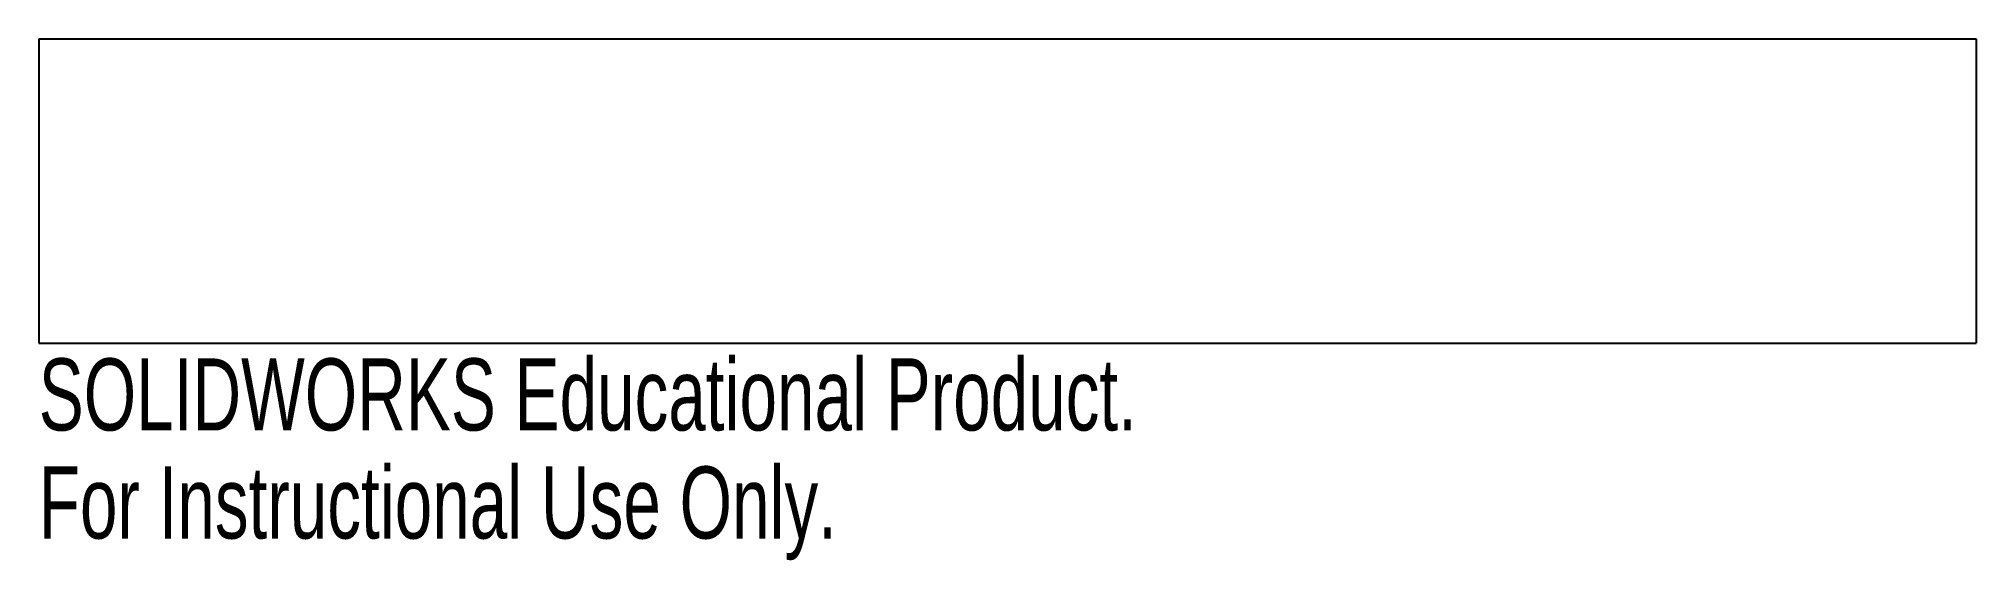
# Model space of a CAD drawing. Header units: millimetres. Extents: x 0 to 13, y -1.6 to 1.9.
import ezdxf

# ---------------------------------------------------------------- set-up
doc = ezdxf.new("R2010")
doc.units = ezdxf.units.MM
doc.styles.add('SLDTEXTSTYLE0', font='TXT', dxfattribs={"width": 0.7})

msp = doc.modelspace()

# ---------------------------------------------------------------- linework, layer by layer
at = {"color": 7, "linetype": 'Continuous', "lineweight": 25}
for p, q in [((0, 1.943), (13, 1.943)), ((0, 1.943), (0, -0.1)), ((13, 1.943), (13, -0.1)), ((0, -0.1), (13, -0.1))]:
    msp.add_line(p, q, dxfattribs=at)

# ---------------------------------------------------------------- texts
at = {"color": 7, "linetype": 'Continuous', "char_height": 0.48336, "attachment_point": 1, "style": 'SLDTEXTSTYLE0'}
for s, insert in [('SOLIDWORKS Educational Product.', (0, -0.202)), ('For Instructional Use Only.', (0, -0.927))]:
    msp.add_mtext(s, dxfattribs=dict(at, insert=insert))

doc.saveas('drawing.dxf')
